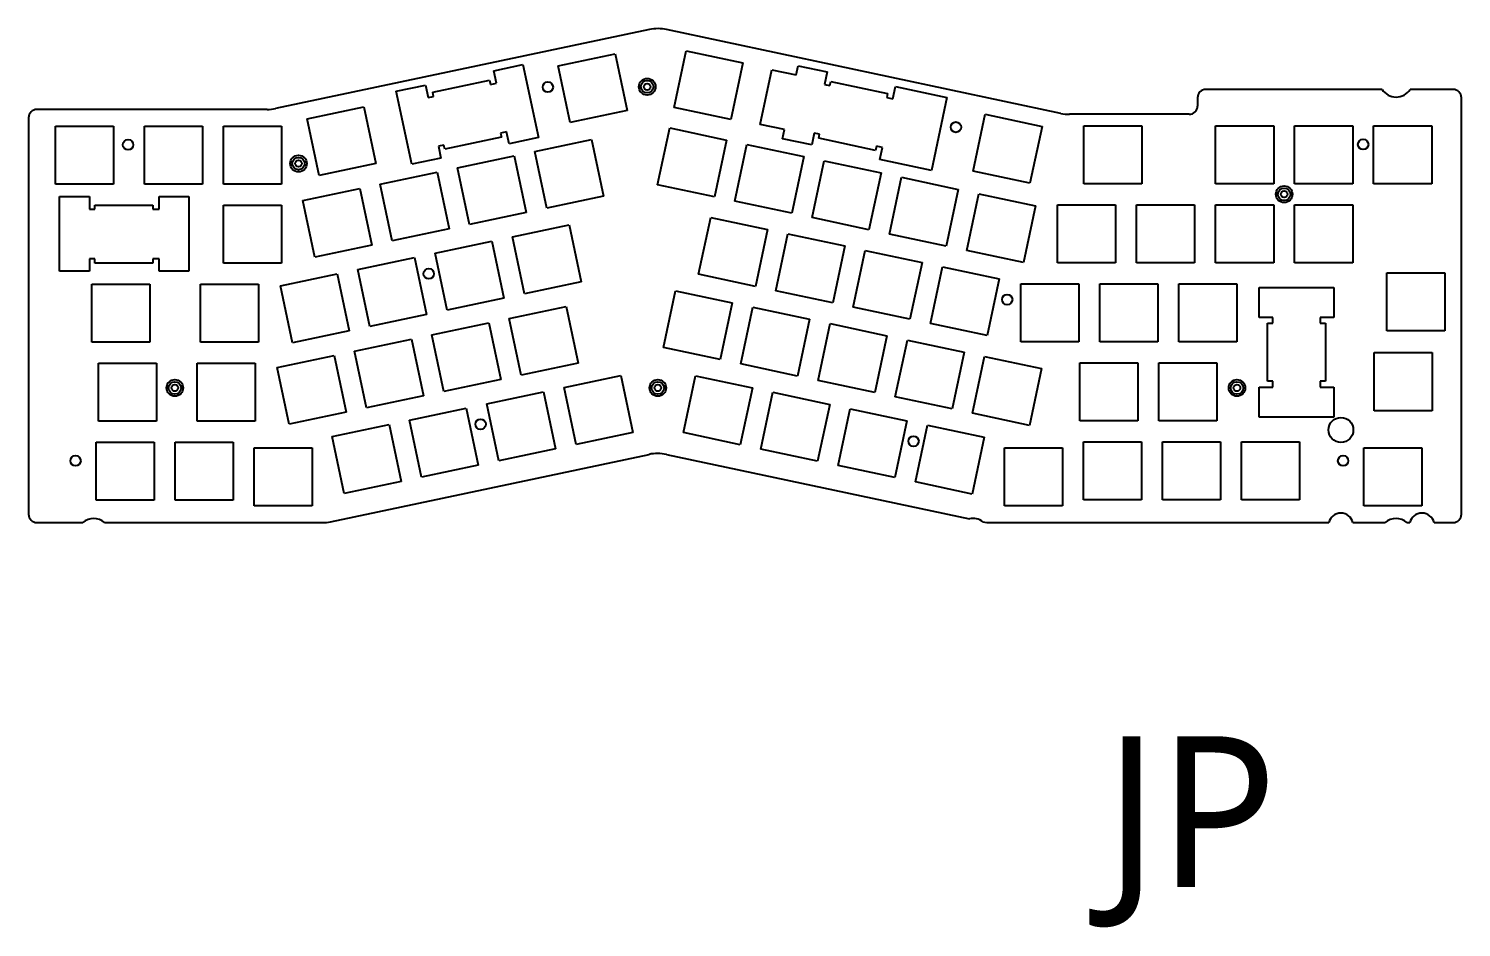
# Model space of a CAD drawing. Header units: millimetres. Extents: x 1368 to 3968, y 1434 to 1891.
# Drawn here: x 3321.8 to 3667.3, y 1467 to 1683.7 of the extents above; entities that cross this region are included whole.
import ezdxf

# ---------------------------------------------------------------- set-up
doc = ezdxf.new("R2010")
doc.units = ezdxf.units.MM
doc.header["$LTSCALE"] = 30.734
doc.layers.get('0').update_dxf_attribs({"linetype": 'CONTINUOUS'})
doc.layers.add('dim', color=82, linetype='CONTINUOUS', lineweight=9)
doc.styles.add('ROMANC', font='romanc.shx', dxfattribs={"bigfont": 'gbcbig.shx'})

msp = doc.modelspace()

# ---------------------------------------------------------------- linework, layer by layer
at = {"color": 7, "linetype": 'Continuous'}
for p, q in [((3471.50056, 1683.46289), (3381.36872, 1664.41983)), ((3570.6768, 1663.24275), (3475.64865, 1683.45997)), ((3449.50041, 1674.72639), (3463.19802, 1677.62042)), ((3463.19802, 1677.62042), (3466.09205, 1663.92281)), ((3477.43009, 1664.67811), (3480.34339, 1678.37164)), ((3480.34339, 1678.37164), (3494.03692, 1675.45835)), ((3494.03692, 1675.45835), (3491.12362, 1661.76482)), ((3433.95147, 1673.54525), (3440.99595, 1675.0336)), ((3434.58373, 1670.55272), (3433.95147, 1673.54525)), ((3440.99595, 1675.0336), (3444.71685, 1657.42239)), ((3452.39444, 1661.02878), (3449.50041, 1674.72639)), ((3498.18149, 1660.57876), (3500.99073, 1673.78323)), ((3500.99073, 1673.78323), (3506.85939, 1672.53468)), ((3506.85939, 1672.53468), (3507.3276, 1674.73542)), ((3507.3276, 1674.73542), (3514.36998, 1673.23715)), ((3514.36998, 1673.23715), (3513.73351, 1670.24552)), ((3410.46985, 1668.58405), (3417.51433, 1670.07241)), ((3414.19074, 1650.97283), (3410.46985, 1668.58405)), ((3417.51433, 1670.07241), (3418.14659, 1667.07988)), ((3419.23347, 1668.33159), (3432.93108, 1671.22562)), ((3432.93108, 1671.22562), (3433.1378, 1670.24722)), ((3433.1378, 1670.24722), (3434.58373, 1670.55272)), ((3513.73351, 1670.24552), (3515.02672, 1669.97039)), ((3515.02672, 1669.97039), (3515.23481, 1670.9485)), ((3515.23481, 1670.9485), (3528.92834, 1668.0352)), ((3530.16575, 1666.74957), (3530.80222, 1669.7412)), ((3530.80222, 1669.7412), (3543.2242, 1667.09843)), ((3648.14625, 1669.02384), (3605.65964, 1669.02384)), ((3665.25966, 1669.02384), (3654.88332, 1669.02384)), ((3418.14659, 1667.07988), (3419.44018, 1667.35319)), ((3419.44018, 1667.35319), (3419.23347, 1668.33159)), ((3528.92834, 1668.0352), (3528.72025, 1667.0571)), ((3528.72025, 1667.0571), (3530.16575, 1666.74957)), ((3543.2242, 1667.09843), (3539.47854, 1649.49246)), ((3603.65964, 1667.02384), (3603.65964, 1665.02384)), ((3667.25966, 1566.60384), (3667.25966, 1667.02384)), ((3321.81991, 1662.20384), (3321.81991, 1566.59384)), ((3379.30155, 1664.20384), (3323.81991, 1664.20384)), ((3388.952, 1661.93372), (3402.64962, 1664.82775)), ((3391.84603, 1648.23611), (3388.952, 1661.93372)), ((3402.64962, 1664.82775), (3405.54365, 1651.13014)), ((3466.09205, 1663.92281), (3452.39444, 1661.02878)), ((3491.12362, 1661.76482), (3477.43009, 1664.67811)), ((3549.56301, 1649.33185), (3552.47631, 1663.02538)), ((3552.47631, 1663.02538), (3566.16984, 1660.11208)), ((3601.65964, 1663.02384), (3572.75773, 1663.02384)), ((3328.29491, 1646.20384), (3328.29491, 1660.20384)), ((3328.29491, 1660.20384), (3342.29491, 1660.20384)), ((3342.29491, 1660.20384), (3342.29491, 1646.20384)), ((3349.72489, 1646.20384), (3349.72489, 1660.20384)), ((3349.72489, 1660.20384), (3363.72489, 1660.20384)), ((3363.72489, 1660.20384), (3363.72489, 1646.20384)), ((3368.77489, 1646.20384), (3368.77489, 1660.20384)), ((3368.77489, 1660.20384), (3382.77489, 1660.20384)), ((3382.77489, 1660.20384), (3382.77489, 1646.20384)), ((3437.06433, 1658.81191), (3435.61839, 1658.50641)), ((3435.61839, 1658.50641), (3435.82511, 1657.52801)), ((3437.67236, 1655.93403), (3437.06433, 1658.81191)), ((3473.4659, 1646.04514), (3476.3792, 1659.73867)), ((3476.3792, 1659.73867), (3490.07272, 1656.82537)), ((3504.05014, 1659.3302), (3498.18149, 1660.57876)), ((3503.58193, 1657.12946), (3504.05014, 1659.3302)), ((3511.2364, 1658.50821), (3510.62432, 1655.63119)), ((3512.52961, 1658.23308), (3511.2364, 1658.50821)), ((3512.32151, 1657.25497), (3512.52961, 1658.23308)), ((3566.16984, 1660.11208), (3563.25654, 1646.41856)), ((3576.25709, 1660.27384), (3590.25709, 1660.27384)), ((3576.25709, 1646.27384), (3576.25709, 1660.27384)), ((3590.25709, 1660.27384), (3590.25709, 1646.27384)), ((3608.00964, 1660.27384), (3622.00964, 1660.27384)), ((3608.00964, 1646.27384), (3608.00964, 1660.27384)), ((3622.00964, 1660.27384), (3622.00964, 1646.27384)), ((3627.05964, 1660.27384), (3641.05964, 1660.27384)), ((3627.05964, 1646.27384), (3627.05964, 1660.27384)), ((3641.05964, 1660.27384), (3641.05964, 1646.27384)), ((3646.10964, 1660.27384), (3660.10964, 1660.27384)), ((3646.10964, 1646.27384), (3646.10964, 1660.27384)), ((3660.10964, 1660.27384), (3660.10964, 1646.27384)), ((3421.92078, 1655.61238), (3420.62719, 1655.33907)), ((3420.62719, 1655.33907), (3421.23523, 1652.46119)), ((3422.1275, 1654.63398), (3421.92078, 1655.61238)), ((3435.82511, 1657.52801), (3422.1275, 1654.63398)), ((3444.71685, 1657.42239), (3437.67236, 1655.93403)), ((3443.85839, 1654.0638), (3457.55601, 1656.95783)), ((3457.55601, 1656.95783), (3460.45004, 1643.26022)), ((3490.07272, 1656.82537), (3487.15943, 1643.13184)), ((3492.09888, 1642.08098), (3495.01218, 1655.77451)), ((3495.01218, 1655.77451), (3508.7057, 1652.86121)), ((3510.62432, 1655.63119), (3503.58193, 1657.12946)), ((3526.01504, 1654.34168), (3512.32151, 1657.25497)), ((3526.22314, 1655.31979), (3526.01504, 1654.34168)), ((3527.66864, 1655.01226), (3526.22314, 1655.31979)), ((3527.05655, 1652.13524), (3527.66864, 1655.01226)), ((3421.23523, 1652.46119), (3414.19074, 1650.97283)), ((3425.21986, 1650.12585), (3438.91747, 1653.01988)), ((3438.91747, 1653.01988), (3441.8115, 1639.32227)), ((3446.75242, 1640.36619), (3443.85839, 1654.0638)), ((3508.7057, 1652.86121), (3505.79241, 1639.16768)), ((3510.73186, 1638.11682), (3513.64516, 1651.81034)), ((3513.64516, 1651.81034), (3527.33868, 1648.89705)), ((3539.47854, 1649.49246), (3527.05655, 1652.13524)), ((3405.54365, 1651.13014), (3391.84603, 1648.23611)), ((3406.58132, 1646.1879), (3420.27893, 1649.08193)), ((3420.27893, 1649.08193), (3423.17296, 1635.38432)), ((3428.11389, 1636.42824), (3425.21986, 1650.12585)), ((3527.33868, 1648.89705), (3524.42539, 1635.20352)), ((3529.36484, 1634.15265), (3532.27813, 1647.84618)), ((3532.27813, 1647.84618), (3545.97166, 1644.93289)), ((3563.25654, 1646.41856), (3549.56301, 1649.33185)), ((3342.29491, 1646.20384), (3328.29491, 1646.20384)), ((3363.72489, 1646.20384), (3349.72489, 1646.20384)), ((3382.77489, 1646.20384), (3368.77489, 1646.20384)), ((3387.94278, 1642.24995), (3401.6404, 1645.14398)), ((3401.6404, 1645.14398), (3404.53443, 1631.44637)), ((3409.47535, 1632.49029), (3406.58132, 1646.1879)), ((3487.15943, 1643.13184), (3473.4659, 1646.04514)), ((3545.97166, 1644.93289), (3543.05837, 1631.23936)), ((3590.25709, 1646.27384), (3576.25709, 1646.27384)), ((3622.00964, 1646.27384), (3608.00964, 1646.27384)), ((3641.05964, 1646.27384), (3627.05964, 1646.27384)), ((3660.10964, 1646.27384), (3646.10964, 1646.27384)), ((3329.27276, 1625.21243), (3329.27276, 1643.21243)), ((3329.27276, 1643.21243), (3336.47276, 1643.21243)), ((3336.47276, 1643.21243), (3336.47276, 1640.15384)), ((3337.79491, 1640.15384), (3337.79491, 1641.15384)), ((3337.79491, 1641.15384), (3351.79491, 1641.15384)), ((3351.79491, 1641.15384), (3351.79491, 1640.15384)), ((3353.27276, 1640.15384), (3353.27276, 1643.21243)), ((3353.27276, 1643.21243), (3360.47276, 1643.21243)), ((3360.47276, 1643.21243), (3360.47276, 1625.21243)), ((3368.77489, 1627.15384), (3368.77489, 1641.15384)), ((3368.77489, 1641.15384), (3382.77489, 1641.15384)), ((3382.77489, 1641.15384), (3382.77489, 1627.15384)), ((3390.83681, 1628.55234), (3387.94278, 1642.24995)), ((3460.45004, 1643.26022), (3446.75242, 1640.36619)), ((3505.79241, 1639.16768), (3492.09888, 1642.08098)), ((3547.99782, 1630.18849), (3550.91111, 1643.88202)), ((3550.91111, 1643.88202), (3564.60464, 1640.96873)), ((3564.60464, 1640.96873), (3561.69135, 1627.2752)), ((3569.90964, 1641.22384), (3583.90964, 1641.22384)), ((3569.90964, 1627.22384), (3569.90964, 1641.22384)), ((3583.90964, 1641.22384), (3583.90964, 1627.22384)), ((3588.95964, 1641.22384), (3602.95964, 1641.22384)), ((3588.95964, 1627.22384), (3588.95964, 1641.22384)), ((3602.95964, 1641.22384), (3602.95964, 1627.22384)), ((3608.00964, 1641.22384), (3622.00964, 1641.22384)), ((3608.00964, 1627.22384), (3608.00964, 1641.22384)), ((3622.00964, 1641.22384), (3622.00964, 1627.22384)), ((3627.05964, 1641.22384), (3641.05964, 1641.22384)), ((3627.05964, 1627.22384), (3627.05964, 1641.22384)), ((3641.05964, 1641.22384), (3641.05964, 1627.22384)), ((3336.47276, 1640.15384), (3337.79491, 1640.15384)), ((3351.79491, 1640.15384), (3353.27276, 1640.15384)), ((3441.8115, 1639.32227), (3428.11389, 1636.42824)), ((3483.35178, 1624.46557), (3486.26508, 1638.1591)), ((3486.26508, 1638.1591), (3499.9586, 1635.2458)), ((3524.42539, 1635.20352), (3510.73186, 1638.11682)), ((3423.17296, 1635.38432), (3409.47535, 1632.49029)), ((3438.45264, 1633.45112), (3452.15025, 1636.34515)), ((3452.15025, 1636.34515), (3455.04428, 1622.64754)), ((3499.9586, 1635.2458), (3497.04531, 1621.55227)), ((3501.98476, 1620.50141), (3504.89806, 1634.19493)), ((3504.89806, 1634.19493), (3518.59158, 1631.28164)), ((3543.05837, 1631.23936), (3529.36484, 1634.15265)), ((3404.53443, 1631.44637), (3390.83681, 1628.55234)), ((3419.8141, 1629.51317), (3433.51171, 1632.40721)), ((3433.51171, 1632.40721), (3436.40574, 1618.70959)), ((3441.34667, 1619.75351), (3438.45264, 1633.45112)), ((3518.59158, 1631.28164), (3515.67829, 1617.58811)), ((3336.47276, 1628.15384), (3336.47276, 1625.21243)), ((3337.79491, 1628.15384), (3336.47276, 1628.15384)), ((3337.79491, 1627.15384), (3337.79491, 1628.15384)), ((3351.79491, 1627.15384), (3337.79491, 1627.15384)), ((3351.79491, 1628.15384), (3351.79491, 1627.15384)), ((3353.27276, 1628.15384), (3351.79491, 1628.15384)), ((3353.27276, 1625.21243), (3353.27276, 1628.15384)), ((3382.77489, 1627.15384), (3368.77489, 1627.15384)), ((3401.17556, 1625.57522), (3414.87318, 1628.46926)), ((3414.87318, 1628.46926), (3417.76721, 1614.77164)), ((3422.70813, 1615.81556), (3419.8141, 1629.51317)), ((3520.61774, 1616.53724), (3523.53104, 1630.23077)), ((3523.53104, 1630.23077), (3537.22456, 1627.31748)), ((3537.22456, 1627.31748), (3534.31127, 1613.62395)), ((3561.69135, 1627.2752), (3547.99782, 1630.18849)), ((3583.90964, 1627.22384), (3569.90964, 1627.22384)), ((3602.95964, 1627.22384), (3588.95964, 1627.22384)), ((3622.00964, 1627.22384), (3608.00964, 1627.22384)), ((3641.05964, 1627.22384), (3627.05964, 1627.22384)), ((3336.47276, 1625.21243), (3329.27276, 1625.21243)), ((3360.47276, 1625.21243), (3353.27276, 1625.21243)), ((3382.53702, 1621.63727), (3396.23463, 1624.53131)), ((3396.23463, 1624.53131), (3399.12866, 1610.83369)), ((3404.0696, 1611.87761), (3401.17556, 1625.57522)), ((3497.04531, 1621.55227), (3483.35178, 1624.46557)), ((3539.25072, 1612.57308), (3542.16401, 1626.26661)), ((3542.16401, 1626.26661), (3555.85754, 1623.35332)), ((3649.25966, 1624.82384), (3663.25966, 1624.82384)), ((3649.25966, 1610.82384), (3649.25966, 1624.82384)), ((3663.25966, 1624.82384), (3663.25966, 1610.82384)), ((3337.07491, 1608.10384), (3337.07491, 1622.10384)), ((3337.07491, 1622.10384), (3351.07491, 1622.10384)), ((3351.07491, 1622.10384), (3351.07491, 1608.10384)), ((3363.24491, 1608.10384), (3363.24491, 1622.10384)), ((3363.24491, 1622.10384), (3377.24491, 1622.10384)), ((3377.24491, 1622.10384), (3377.24491, 1608.10384)), ((3385.43105, 1607.93966), (3382.53702, 1621.63727)), ((3455.04428, 1622.64754), (3441.34667, 1619.75351)), ((3474.87854, 1606.79189), (3477.79183, 1620.48542)), ((3477.79183, 1620.48542), (3491.48536, 1617.57213)), ((3515.67829, 1617.58811), (3501.98476, 1620.50141)), ((3555.85754, 1623.35332), (3552.94425, 1609.65979)), ((3561.00966, 1622.17384), (3575.00966, 1622.17384)), ((3561.00966, 1608.17384), (3561.00966, 1622.17384)), ((3575.00966, 1622.17384), (3575.00966, 1608.17384)), ((3580.05966, 1622.17384), (3594.05966, 1622.17384)), ((3580.05966, 1608.17384), (3580.05966, 1622.17384)), ((3594.05966, 1622.17384), (3594.05966, 1608.17384)), ((3599.10966, 1622.17384), (3613.10966, 1622.17384)), ((3599.10966, 1608.17384), (3599.10966, 1622.17384)), ((3613.10966, 1622.17384), (3613.10966, 1608.17384)), ((3618.49966, 1621.24884), (3636.49966, 1621.24884)), ((3618.49966, 1614.04884), (3618.49966, 1621.24884)), ((3636.49966, 1621.24884), (3636.49966, 1614.04884)), ((3436.40574, 1618.70959), (3422.70813, 1615.81556)), ((3437.69426, 1613.82035), (3451.39187, 1616.71438)), ((3451.39187, 1616.71438), (3454.2859, 1603.01677)), ((3491.48536, 1617.57213), (3488.57207, 1603.8786)), ((3417.76721, 1614.77164), (3404.0696, 1611.87761)), ((3440.58829, 1600.12273), (3437.69426, 1613.82035)), ((3493.51152, 1602.82773), (3496.42481, 1616.52126)), ((3496.42481, 1616.52126), (3510.11834, 1613.60797)), ((3510.11834, 1613.60797), (3507.20505, 1599.91444)), ((3534.31127, 1613.62395), (3520.61774, 1616.53724)), ((3621.79966, 1614.04884), (3618.49966, 1614.04884)), ((3621.79966, 1612.64884), (3621.79966, 1614.04884)), ((3636.49966, 1614.04884), (3633.19966, 1614.04884)), ((3633.19966, 1614.04884), (3633.19966, 1612.64884)), ((3399.12866, 1610.83369), (3385.43105, 1607.93966)), ((3419.05572, 1609.8824), (3432.75334, 1612.77643)), ((3421.94975, 1596.18479), (3419.05572, 1609.8824)), ((3432.75334, 1612.77643), (3435.64737, 1599.07882)), ((3512.1445, 1598.86357), (3515.05779, 1612.5571)), ((3515.05779, 1612.5571), (3528.75132, 1609.6438)), ((3552.94425, 1609.65979), (3539.25072, 1612.57308)), ((3620.49966, 1612.64884), (3621.79966, 1612.64884)), ((3620.49966, 1598.64884), (3620.49966, 1612.64884)), ((3633.19966, 1612.64884), (3634.49966, 1612.64884)), ((3634.49966, 1612.64884), (3634.49966, 1598.64884)), ((3663.25966, 1610.82384), (3649.25966, 1610.82384)), ((3351.07491, 1608.10384), (3337.07491, 1608.10384)), ((3377.24491, 1608.10384), (3363.24491, 1608.10384)), ((3400.41719, 1605.94445), (3414.1148, 1608.83848)), ((3414.1148, 1608.83848), (3417.00883, 1595.14087)), ((3488.57207, 1603.8786), (3474.87854, 1606.79189)), ((3528.75132, 1609.6438), (3525.83802, 1595.95028)), ((3530.77748, 1594.89941), (3533.69077, 1608.59294)), ((3533.69077, 1608.59294), (3547.3843, 1605.67964)), ((3575.00966, 1608.17384), (3561.00966, 1608.17384)), ((3594.05966, 1608.17384), (3580.05966, 1608.17384)), ((3613.10966, 1608.17384), (3599.10966, 1608.17384)), ((3338.67491, 1589.05384), (3338.67491, 1603.05384)), ((3338.67491, 1603.05384), (3352.67491, 1603.05384)), ((3352.67491, 1603.05384), (3352.67491, 1589.05384)), ((3362.47491, 1589.05384), (3362.47491, 1603.05384)), ((3362.47491, 1603.05384), (3376.47491, 1603.05384)), ((3376.47491, 1603.05384), (3376.47491, 1589.05384)), ((3381.77865, 1602.00651), (3395.47626, 1604.90054)), ((3395.47626, 1604.90054), (3398.37029, 1591.20293)), ((3403.31122, 1592.24684), (3400.41719, 1605.94445)), ((3454.2859, 1603.01677), (3440.58829, 1600.12273)), ((3547.3843, 1605.67964), (3544.471, 1591.98611)), ((3549.41046, 1590.93525), (3552.32375, 1604.62877)), ((3552.32375, 1604.62877), (3566.01728, 1601.71548)), ((3575.29466, 1603.12384), (3589.29466, 1603.12384)), ((3575.29466, 1589.12384), (3575.29466, 1603.12384)), ((3589.29466, 1603.12384), (3589.29466, 1589.12384)), ((3594.34466, 1603.12384), (3608.34466, 1603.12384)), ((3594.34466, 1589.12384), (3594.34466, 1603.12384)), ((3608.34466, 1603.12384), (3608.34466, 1589.12384)), ((3646.25966, 1605.57384), (3660.25966, 1605.57384)), ((3646.25966, 1591.57384), (3646.25966, 1605.57384)), ((3660.25966, 1605.57384), (3660.25966, 1591.57384)), ((3384.67268, 1588.3089), (3381.77865, 1602.00651)), ((3450.92701, 1597.14562), (3464.62463, 1600.03965)), ((3464.62463, 1600.03965), (3467.51866, 1586.34203)), ((3479.71736, 1586.28608), (3482.63065, 1599.97961)), ((3482.63065, 1599.97961), (3496.32418, 1597.06632)), ((3507.20505, 1599.91444), (3493.51152, 1602.82773)), ((3566.01728, 1601.71548), (3563.10398, 1588.02195)), ((3435.64737, 1599.07882), (3421.94975, 1596.18479)), ((3432.28848, 1593.20767), (3445.98609, 1596.1017)), ((3445.98609, 1596.1017), (3448.88012, 1582.40409)), ((3453.82105, 1583.448), (3450.92701, 1597.14562)), ((3496.32418, 1597.06632), (3493.41089, 1583.37279)), ((3498.35034, 1582.32192), (3501.26363, 1596.01545)), ((3501.26363, 1596.01545), (3514.95716, 1593.10215)), ((3525.83802, 1595.95028), (3512.1445, 1598.86357)), ((3618.49966, 1597.24884), (3621.79966, 1597.24884)), ((3618.49966, 1590.04884), (3618.49966, 1597.24884)), ((3621.79966, 1598.64884), (3620.49966, 1598.64884)), ((3621.79966, 1597.24884), (3621.79966, 1598.64884)), ((3634.49966, 1598.64884), (3633.19966, 1598.64884)), ((3633.19966, 1598.64884), (3633.19966, 1597.24884)), ((3633.19966, 1597.24884), (3636.49966, 1597.24884)), ((3636.49966, 1597.24884), (3636.49966, 1590.04884)), ((3417.00883, 1595.14087), (3403.31122, 1592.24684)), ((3435.18251, 1579.51005), (3432.28848, 1593.20767)), ((3514.95716, 1593.10215), (3512.04387, 1579.40862)), ((3544.471, 1591.98611), (3530.77748, 1594.89941)), ((3352.67491, 1589.05384), (3338.67491, 1589.05384)), ((3376.47491, 1589.05384), (3362.47491, 1589.05384)), ((3398.37029, 1591.20293), (3384.67268, 1588.3089)), ((3413.64994, 1589.26972), (3427.34755, 1592.16375)), ((3416.54397, 1575.57211), (3413.64994, 1589.26972)), ((3427.34755, 1592.16375), (3430.24158, 1578.46614)), ((3516.98332, 1578.35776), (3519.89661, 1592.05129)), ((3519.89661, 1592.05129), (3533.59014, 1589.13799)), ((3533.59014, 1589.13799), (3530.67684, 1575.44446)), ((3563.10398, 1588.02195), (3549.41046, 1590.93525)), ((3589.29466, 1589.12384), (3575.29466, 1589.12384)), ((3608.34466, 1589.12384), (3594.34466, 1589.12384)), ((3636.49966, 1590.04884), (3618.49966, 1590.04884)), ((3660.25966, 1591.57384), (3646.25966, 1591.57384)), ((3395.0114, 1585.33177), (3408.70902, 1588.2258)), ((3408.70902, 1588.2258), (3411.60305, 1574.52819)), ((3467.51866, 1586.34203), (3453.82105, 1583.448)), ((3493.41089, 1583.37279), (3479.71736, 1586.28608)), ((3535.6163, 1574.3936), (3538.52959, 1588.08712)), ((3538.52959, 1588.08712), (3552.22312, 1585.17383)), ((3338.07491, 1570.00384), (3338.07491, 1584.00384)), ((3338.07491, 1584.00384), (3352.07491, 1584.00384)), ((3352.07491, 1584.00384), (3352.07491, 1570.00384)), ((3357.12491, 1570.00384), (3357.12491, 1584.00384)), ((3357.12491, 1584.00384), (3371.12491, 1584.00384)), ((3371.12491, 1584.00384), (3371.12491, 1570.00384)), ((3376.17491, 1568.59384), (3376.17491, 1582.59384)), ((3376.17491, 1582.59384), (3390.17491, 1582.59384)), ((3390.17491, 1582.59384), (3390.17491, 1568.59384)), ((3397.90543, 1571.63416), (3395.0114, 1585.33177)), ((3448.88012, 1582.40409), (3435.18251, 1579.51005)), ((3512.04387, 1579.40862), (3498.35034, 1582.32192)), ((3552.22312, 1585.17383), (3549.30982, 1571.4803)), ((3557.10966, 1582.60384), (3571.10966, 1582.60384)), ((3557.10966, 1568.60384), (3557.10966, 1582.60384)), ((3571.10966, 1582.60384), (3571.10966, 1568.60384)), ((3576.15966, 1584.07384), (3590.15966, 1584.07384)), ((3576.15966, 1570.07384), (3576.15966, 1584.07384)), ((3590.15966, 1584.07384), (3590.15966, 1570.07384)), ((3595.20966, 1584.07384), (3609.20966, 1584.07384)), ((3595.20966, 1570.07384), (3595.20966, 1584.07384)), ((3609.20966, 1584.07384), (3609.20966, 1570.07384)), ((3614.25966, 1584.07384), (3628.25966, 1584.07384)), ((3614.25966, 1570.07384), (3614.25966, 1584.07384)), ((3628.25966, 1584.07384), (3628.25966, 1570.07384)), ((3643.75491, 1582.60384), (3657.75491, 1582.60384)), ((3643.75491, 1568.60384), (3643.75491, 1582.60384)), ((3657.75491, 1582.60384), (3657.75491, 1568.60384)), ((3394.6308, 1564.80983), (3471.42853, 1581.03566)), ((3475.57662, 1581.03274), (3548.65016, 1565.48636)), ((3430.24158, 1578.46614), (3416.54397, 1575.57211)), ((3530.67684, 1575.44446), (3516.98332, 1578.35776)), ((3411.60305, 1574.52819), (3397.90543, 1571.63416)), ((3549.30982, 1571.4803), (3535.6163, 1574.3936)), ((3352.07491, 1570.00384), (3338.07491, 1570.00384)), ((3371.12491, 1570.00384), (3357.12491, 1570.00384)), ((3390.17491, 1568.59384), (3376.17491, 1568.59384)), ((3571.10966, 1568.60384), (3557.10966, 1568.60384)), ((3590.15966, 1570.07384), (3576.15966, 1570.07384)), ((3609.20966, 1570.07384), (3595.20966, 1570.07384)), ((3628.25966, 1570.07384), (3614.25966, 1570.07384)), ((3657.75491, 1568.60384), (3643.75491, 1568.60384)), ((3323.81991, 1564.59384), (3334.88375, 1564.59384)), ((3340.14581, 1564.59384), (3392.56363, 1564.59384)), ((3553.85028, 1564.60384), (3635.29643, 1564.60384)), ((3641.13081, 1564.60384), (3648.89525, 1564.60384)), ((3654.13432, 1564.60384), (3654.83643, 1564.60384)), ((3660.67081, 1564.60384), (3665.25966, 1564.60384))]:
    msp.add_line(p, q, dxfattribs=at)
for centre, radius in [((3447.00623, 1669.60008), 1.25), ((3470.96107, 1669.67811), 2), ((3470.96107, 1669.67811), 1.5), ((3470.96107, 1669.67811), 0.8), ((3545.39022, 1659.93223), 1.25), ((3345.79491, 1655.70384), 1.25), ((3643.58464, 1655.77384), 1.25), ((3386.87765, 1651.15384), 2), ((3386.87765, 1651.15384), 1.5), ((3386.87765, 1651.15384), 0.8), ((3624.53464, 1643.75), 2), ((3624.53464, 1643.75), 1.5), ((3624.53464, 1643.75), 0.8), ((3418.27386, 1624.58841), 1.25), ((3557.75764, 1618.34836), 1.25), ((3357.07491, 1597.05384), 2), ((3357.07491, 1597.05384), 1.5), ((3357.07491, 1597.05384), 0.8), ((3473.51478, 1597.05384), 2), ((3473.51478, 1597.05384), 1.5), ((3473.51478, 1597.05384), 0.8), ((3613.15966, 1597.05384), 2), ((3613.15966, 1597.05384), 1.5), ((3613.15966, 1597.05384), 0.8), ((3430.79716, 1588.29324), 1.25), ((3638.21362, 1586.93215), 3), ((3535.17235, 1584.20066), 1.25), ((3333.12491, 1579.50384), 1.25), ((3638.75491, 1579.50384), 1.25)]:
    msp.add_circle(centre, radius, dxfattribs=at)
for centre, radius, start, end in [((3473.56773, 1673.67888), 10, 77.9894094, 101.93), ((3605.65964, 1667.02384), 2, 90, 180), ((3651.51478, 1671.18092), 4, 212.6339762, 327.3660238), ((3665.25966, 1667.02384), 2, 0, 90), ((3601.65964, 1665.02384), 2, 270, 0), ((3323.81991, 1662.20384), 2, 90, 180), ((3379.30155, 1674.20384), 10, 270, 281.93), ((3572.75773, 1673.02384), 10, 257.9894094, 270), ((3473.49569, 1571.25165), 10, 77.9894094, 101.93), ((3323.81991, 1566.59384), 2, 180, 270), ((3337.51478, 1561.58092), 4, 48.8709223, 131.1290777), ((3549.51478, 1561.58092), 4, 53.5229149, 102.4833567), ((3638.21362, 1563.90384), 3, 13.4933993, 166.5066007), ((3651.51478, 1561.58092), 4, 49.089174, 130.910826), ((3657.75362, 1563.90384), 3, 13.4933993, 166.5066007), ((3665.25966, 1566.60384), 2, 270, 0), ((3392.56363, 1574.59384), 10, 270, 281.93), ((3553.85028, 1574.60384), 10, 258.7115156, 270)]:
    msp.add_arc(centre, radius, start, end, dxfattribs=at)

# ---------------------------------------------------------------- texts
at = {"layer": 'dim', "color": 42, "insert": (3581.24664, 1513.09799), "char_height": 36.4044995, "attachment_point": 1, "style": 'ROMANC'}
msp.add_mtext('{\\fMicrosoft YaHei|b0|i0|c134|p34;\\C6;JP }', dxfattribs=at)

doc.saveas('drawing.dxf')
